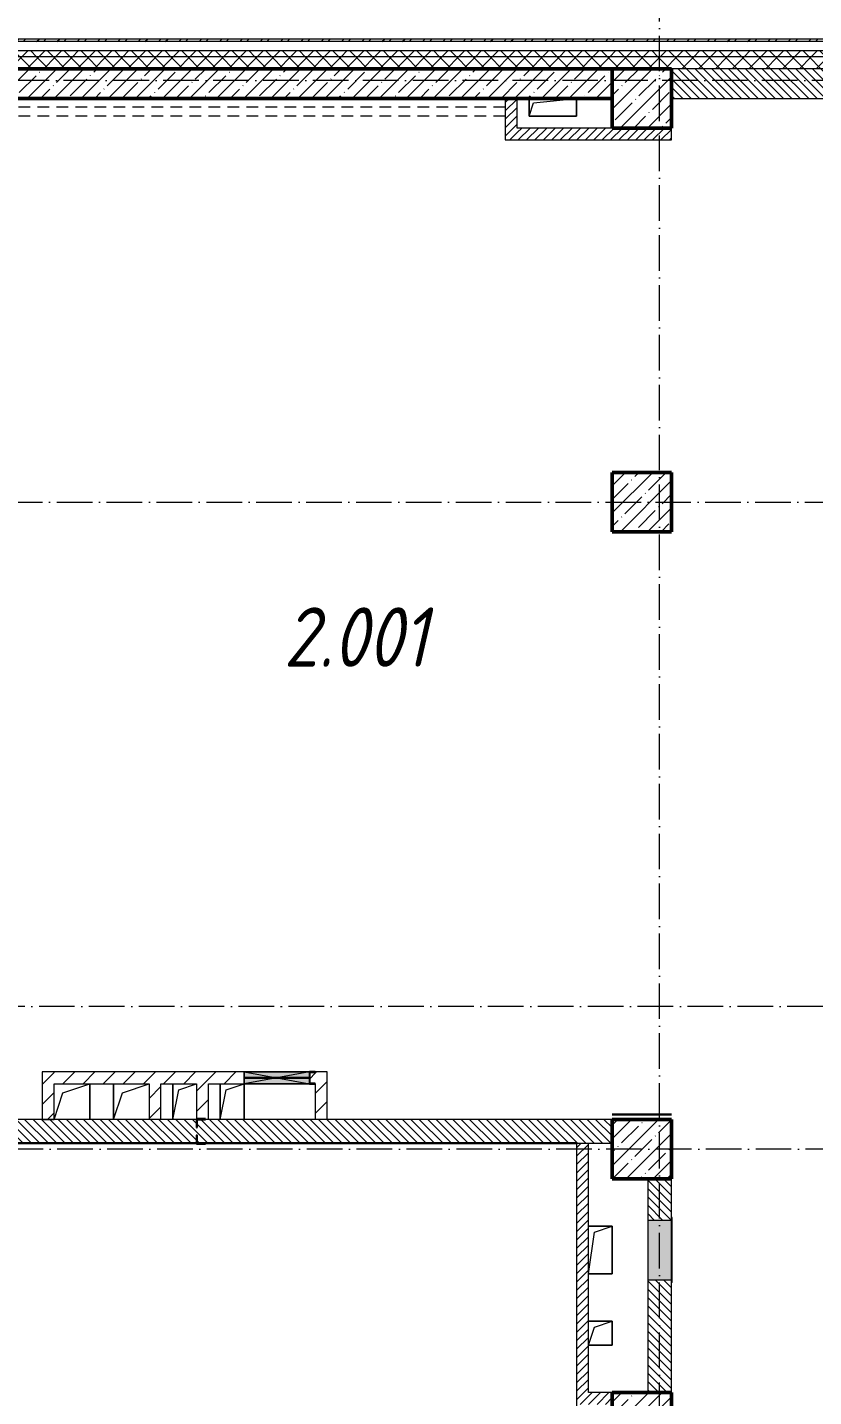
# Model space of a CAD drawing. Header units: millimetres. Extents: x -213536 to 1564669, y -45299 to 942238.
# Drawn here: x 544408 to 551029, y 646041 to 657573 of the extents above; entities that cross this region are included whole.
import ezdxf

# ---------------------------------------------------------------- set-up
doc = ezdxf.new("R2010")
doc.units = ezdxf.units.MM
doc.linetypes.add('200_ШТРИХ_ш1п0_6_', pattern=[160, 100, -60])
doc.linetypes.add('50_200_ШТРИХ_1Т_ш5_п1_п1_', pattern=[700, 500, -100, 0, -100])
for name, color, linetype, lineweight in [('2.4) ПГП вычит ЖБбалки 0.4 м -', 24, 'Continuous', 30), ('3.1) ЖБ окна 1.2 м', 102, 'Continuous', 30), ('5) Швы', 2, 'Continuous', 30), ('6) Мини окна 0.4 -', 10, 'Continuous', 30), ('A-DETL-____-OTLN-3', 7, '200_ШТРИХ_ш1п0_6_', 9), ('A-DETL-GENF-OTLN', 7, 'Continuous', 9), ('A-FLOR-____-OTLN', 7, 'Continuous', 9), ('A-GENM-____-MCUT', 7, 'Continuous', 25), ('A-GENM-____-OTLN', 7, 'Continuous', 9), ('A-GENM-____-OTLN-1', 7, 'Continuous', 25), ('A-GLAZ-____-OTLN', 7, 'Continuous', 9), ('A-WALL-____-MCUT', 7, 'Continuous', 13), ('A-WALL-____-MCUT-1', 7, 'Continuous', 9), ('A-WALL-____-MCUT-2', 7, 'Continuous', 50), ('A-WALL-____-PATT-1', 7, 'Continuous', 9), ('A-WALL-FNSH-MCUT-1', 7, 'Continuous', 9), ('S-COLS-____-MCUT', 7, 'Continuous', 50), ('S-COLS-____-OTLN', 7, 'Continuous', 9), ('S-GRID-____-OTLN-1', 7, '50_200_ШТРИХ_1Т_ш5_п1_п1_', 9), ('Марки помещений', 7, 'Continuous', 9)]:
    doc.layers.add(name, color=color, linetype=linetype, lineweight=lineweight)
doc.layers.add('A-GLAZ-____-OTLN-1', color=7, linetype='Continuous', lineweight=9, true_color=0xc0c0c0)
doc.styles.add('ISOCPEUR_I_2', font='isocpeui.ttf', dxfattribs={"width": 0.85, "height": 2.3})
pattern_1 = [(135, (544282.637, 571544.04), (-35.35534, -35.35534), [])]
pattern_2 = [(45, (544282.64, 571544.04), (-114.04925, 114.04925), []), (45, (544396.69, 571544.04), (-114.04925, 114.04925), [201.612, -40.322, 3.353, -36.97])]
pattern_3 = [(45, (544282.637, 571544.04), (-35.35534, 35.35534), [])]
pattern_4 = [(45, (544282.64, 571544.04), (-70.71068, 70.71068), []), (135, (544282.64, 571544.04), (-70.71068, -70.71068), [])]
pattern_5 = [(45, (544282.64, 571544.04), (-84.85281, 84.85281), [])]

# ---------------------------------------------------------------- blocks, each defined once
blk = doc.blocks.new('BSC_Колонна _Прямоугольная - 500х500-V26-АР1_План отверстий 2 этажа в осях 1-64_Ю-ЯЯ')
at = {"layer": 'S-COLS-____-OTLN'}
h = blk.add_hatch(dxfattribs=at)
h.set_pattern_fill('FP_35', color=256, style=0, pattern_type=2)
h.set_pattern_definition([(45, (-5300, -76581.04), (-114.04925, 114.04925), []), (45, (-5185.95, -76581.04), (-114.04925, 114.04925), [201.613, -40.323, 3.353, -36.97])])
h.paths.add_polyline_path([(-250, -250), (250, -250), (250, 250), (-250, 250)], flags=0)
at = {"layer": 'S-COLS-____-MCUT'}
for p, q in [((250, 250), (-250, 250)), ((-250, 250), (-250, -250)), ((250, -250), (250, 250)), ((-250, -250), (250, -250))]:
    blk.add_line(p, q, dxfattribs=at)
blk = doc.blocks.new('BSC_Колонна _Прямоугольная - 500х500-V56-АР1_План отверстий 2 этажа в осях 1-64_Ю-ЯЯ')
at = {"layer": 'S-COLS-____-OTLN'}
h = blk.add_hatch(dxfattribs=at)
h.set_pattern_fill('FP_67', color=256, style=0, pattern_type=2)
h.set_pattern_definition([(45, (-5300, -82031.04), (-114.04925, 114.04925), []), (45, (-5185.95, -82031.04), (-114.04925, 114.04925), [201.613, -40.323, 3.353, -36.97])])
h.paths.add_polyline_path([(-250, -250), (250, -250), (250, 250), (-250, 250)], flags=0)
at = {"layer": 'S-COLS-____-MCUT'}
for p, q in [((250, 250), (-250, 250)), ((-250, 250), (-250, -250)), ((250, -250), (250, 250)), ((-250, -250), (250, -250))]:
    blk.add_line(p, q, dxfattribs=at)
blk = doc.blocks.new('BSC_Колонна _Прямоугольная - 500х1500-25984399-АР1_План отверстий 2 этажа в осях 1-64_Ю-ЯЯ')
at = {"layer": 'S-COLS-____-OTLN'}
h = blk.add_hatch(dxfattribs=at)
h.set_pattern_fill('FP_161', color=256, style=0, pattern_type=2)
h.set_pattern_definition([(45, (-5300, -73781.04), (-114.04925, 114.04925), []), (45, (-5185.95, -73781.04), (-114.04925, 114.04925), [201.613, -40.323, 3.353, -36.97])])
h.paths.add_polyline_path([(-250, -750), (250, -750), (250, 750), (-250, 750), (-250, -412)], flags=0)
at = {"layer": 'S-COLS-____-MCUT'}
for p, q in [((250, 750), (-250, 750)), ((-250, 750), (-250, -750)), ((250, -750), (250, 750)), ((-250, -750), (250, -750))]:
    blk.add_line(p, q, dxfattribs=at)
blk = doc.blocks.new('Фахверк_СКБ_Уголок - 200_3550-28187522-АР1_План отверстий 2 этажа в осях 1-64_Ю-ЯЯ')
at = {"layer": 'A-GENM-____-MCUT'}
for p, q in [((125, 156), (50, 156)), ((50, 156), (50, 150)), ((50, 150), (119, 150)), ((119, 150), (119, 81)), ((125, 81), (125, 156)), ((119, 81), (125, 81)), ((125, 19), (119, 19)), ((119, 19), (119, -50)), ((125, -56), (125, 19)), ((119, -50), (50, -50)), ((50, -50), (50, -56)), ((50, -56), (125, -56))]:
    blk.add_line(p, q, dxfattribs=at)
blk = doc.blocks.new('AR_Отверстие прямоугольное _в плите_ - AR_Отверстие прямоугольное _в плите_-30458127-АР1_План отверстий 2 этажа в осях 1-64_Ю-ЯЯ')
at = {"layer": 'A-GENM-____-OTLN'}
for p, q in [((100, 100), (-100, 100)), ((-100, -100), (-50, 50)), ((-50, 50), (100, 100)), ((100, -100), (100, 100)), ((-100, -100), (100, -100))]:
    blk.add_line(p, q, dxfattribs=at)
blk = doc.blocks.new('AR_Отверстие прямоугольное _в плите_ - AR_Отверстие прямоугольное _в плите_-30459225-АР1_План отверстий 2 этажа в осях 1-64_Ю-ЯЯ')
at = {"layer": 'A-GENM-____-OTLN'}
for p, q in [((-200, 75), (-200, -75)), ((-200, -75), (-163, 37)), ((-163, 37), (200, 75)), ((200, -75), (200, 75)), ((-200, -75), (200, -75))]:
    blk.add_line(p, q, dxfattribs=at)
blk = doc.blocks.new('AR_Отверстие прямоугольное _в плите_ - AR_Отверстие прямоугольное _в плите_-30229368-АР1_План отверстий 2 этажа в осях 1-64_Ю-ЯЯ')
at = {"layer": 'A-GENM-____-OTLN'}
for p, q in [((100, 200), (-100, 200)), ((-100, -200), (-50, 150)), ((-50, 150), (100, 200)), ((100, -200), (100, 200)), ((-100, -200), (100, -200))]:
    blk.add_line(p, q, dxfattribs=at)
blk = doc.blocks.new('AR_Отверстие прямоугольное _в плите_ - AR_Отверстие прямоугольное _в плите_-30512088-АР1_План отверстий 2 этажа в осях 1-64_Ю-ЯЯ')
at = {"layer": 'A-GENM-____-OTLN'}
for p, q in [((-100, 150), (-100, -150)), ((-50, 100), (100, 150)), ((-100, -150), (-50, 100))]:
    blk.add_line(p, q, dxfattribs=at)
blk = doc.blocks.new('AR_Отверстие прямоугольное _в плите_ - AR_Отверстие прямоугольное _в плите_-V189-АР1_План отверстий 2 этажа в осях 1-64_Ю-ЯЯ')
at = {"layer": 'A-GENM-____-OTLN'}
for p, q in [((-100, 150), (-100, -150)), ((-50, 100), (100, 150)), ((100, -150), (100, 150)), ((-100, -150), (-50, 100))]:
    blk.add_line(p, q, dxfattribs=at)
blk = doc.blocks.new('AR_Отверстие прямоугольное _в плите_ - AR_Отверстие прямоугольное _в плите_-V190-АР1_План отверстий 2 этажа в осях 1-64_Ю-ЯЯ')
at = {"layer": 'A-GENM-____-OTLN'}
for p, q in [((-150, 150), (-150, -150)), ((-75, 75), (150, 150)), ((-150, -150), (-75, 75))]:
    blk.add_line(p, q, dxfattribs=at)
blk = doc.blocks.new('AR_Отверстие прямоугольное _в плите_ - AR_Отверстие прямоугольное _в плите_-V191-АР1_План отверстий 2 этажа в осях 1-64_Ю-ЯЯ')
at = {"layer": 'A-GENM-____-OTLN'}
for p, q in [((-75, 75), (150, 150)), ((150, -150), (150, 150)), ((-150, -150), (-75, 75))]:
    blk.add_line(p, q, dxfattribs=at)
blk = doc.blocks.new('AR_Отверстие Ниша - Лючок-32401324-АР1_План отверстий 2 этажа в осях 1-64_Ю-ЯЯ')
at = {"layer": 'A-GLAZ-____-OTLN'}
blk.add_hatch(color=256, dxfattribs=at).paths.add_polyline_path([(-250, -100), (250, -100), (250, 100), (-250, 100)], flags=0)
for p, q in [((250, 100), (-250, 100)), ((-250, 100), (-250, -100)), ((250, -100), (250, 100)), ((-250, -100), (250, -100))]:
    blk.add_line(p, q, dxfattribs=at)
blk = doc.blocks.new('Л_Общий_Лючок - Лючок-29683801-АР1_План отверстий 2 этажа в осях 1-64_Ю-ЯЯ')
at = {"layer": 'A-GLAZ-____-OTLN-1'}
blk.add_hatch(color=256, dxfattribs=at).paths.add_polyline_path([(-24, 0), (524, 0), (524, 6), (-24, 6)], flags=0)
at = {"layer": 'A-GLAZ-____-OTLN'}
for p, q in [((524, 6), (-24, 6)), ((-24, 6), (-24, 0)), ((524, 6), (524, 0))]:
    blk.add_line(p, q, dxfattribs=at)
blk = doc.blocks.new('AR_Отверстие прямоугольное _в стене_ - AR_Отверстие прямоугольное _в стене__ОВ-36794636-АР1_План отверстий 2 этажа в осях 1-64_Ю-ЯЯ')
at = {"layer": 'A-GLAZ-____-OTLN'}
blk.add_hatch(color=256, dxfattribs=at).paths.add_polyline_path([(275, -50), (275, 50), (-275, 50), (-275, -50)], flags=0)
at = {"layer": 'A-DETL-GENF-OTLN'}
for p, q in [((-275, -50), (-275, 50)), ((-275, 50), (275, 50)), ((275, 50), (-275, -50)), ((-275, 50), (275, -50)), ((275, 50), (-275, 50)), ((-275, 50), (-275, -50)), ((275, -50), (-275, -50)), ((-275, -50), (275, -50))]:
    blk.add_line(p, q, dxfattribs=at)
blk = doc.blocks.new('154_Фахверк_СКБ_Швеллер - Тип_100_3960_зеркало-36793856-АР1_План отверстий 2 этажа в осях 1-64_Ю-ЯЯ')
at = {"layer": 'A-GENM-____-MCUT'}
for p, q in [((175, 50), (125, 50)), ((125, 50), (125, -50)), ((128, 47), (175, 47)), ((128, -47), (128, 47)), ((175, 47), (175, 50)), ((125, -50), (175, -50)), ((175, -47), (128, -47)), ((175, -50), (175, -47))]:
    blk.add_line(p, q, dxfattribs=at)
blk = doc.blocks.new('2этаж')
at = {"layer": 'S-GRID-____-OTLN-1', "color": 251, "ltscale": 0.6, "true_color": 0x636466}
for p, q in [((-10141.7, 511907.5), (-10141.7, 549908.8)), ((88482.7, 544597), (-20260.4, 544597)), ((-20260.4, 541047), (88482.7, 541047)), ((31562.9, 536797), (-20260.4, 536797)), ((17013.3, 535597), (-20260.4, 535597))]:
    blk.add_line(p, q, dxfattribs=at)

msp = doc.modelspace()

# ---------------------------------------------------------------- hatches: boundary and pattern name
at = {"layer": 'A-WALL-____-PATT-1'}
h = msp.add_hatch(dxfattribs=at)
h.set_pattern_fill('FP_3', color=256, style=0, pattern_type=2)
h.set_pattern_definition([(45, (544282.64, 571544.04), (-85.53659, 85.53659), []), (45, (544339.66, 571544.04), (-85.53659, 85.53659), [])])
h.paths.add_polyline_path([(568150.1, 657455.1), (568150.1, 657475.1), (564412.6, 657475.1), (564412.6, 657455.1), (568128.7, 657455.1)], flags=0)
h.paths.add_polyline_path([(554912.6, 657455.1), (554912.6, 657475.1), (541602.6, 657475.1), (541602.6, 657455.1), (554872.5, 657455.1)], flags=0)
h = msp.add_hatch(dxfattribs=at)
h.set_pattern_fill('FP_1', color=256, style=0, pattern_type=2)
h.set_pattern_definition(pattern_4)
h.paths.add_polyline_path([(564412.6, 657325.1), (567982.6, 657325.1), (567982.6, 657375.1), (564412.6, 657375.1)], flags=0)
h.paths.add_polyline_path([(554872.5, 657325.1), (554912.6, 657325.1), (554912.6, 657375.1), (541832.6, 657375.1), (541832.6, 657325.1), (551337.5, 657325.1)], flags=0)
h = msp.add_hatch(dxfattribs=at)
h.set_pattern_fill('FP_1', color=256, style=0, pattern_type=2)
h.set_pattern_definition(pattern_4)
h.paths.add_polyline_path([(567282.6, 657225.1), (567982.6, 657225.1), (567982.6, 657325.1), (564412.6, 657325.1), (564412.6, 657231.1), (564487.6, 657231.1), (564487.6, 657225.1), (567245, 657225.1)], flags=0)
h.paths.add_polyline_path([(554182.6, 657225.1), (554837.6, 657225.1), (554837.6, 657231.1), (554912.6, 657231.1), (554912.6, 657325.1), (541832.6, 657325.1), (541832.6, 657225.1), (553682.6, 657225.1)], flags=0)
h = msp.add_hatch(dxfattribs=at)
h.set_pattern_fill('FP_13', color=256, style=0, pattern_type=2)
h.set_pattern_definition(pattern_2)
h.paths.add_polyline_path([(548532.6, 656975.1), (549332.6, 656975.1), (549332.6, 657225.1), (542332.6, 657225.1), (542332.6, 656975.1), (548432.6, 656975.1)], flags=0)
h = msp.add_hatch(dxfattribs=at)
h.set_pattern_fill('FP_6', color=256, style=0, pattern_type=2)
h.set_pattern_definition(pattern_1)
h.paths.add_polyline_path([(549832.6, 656975.1), (551382.6, 656975.1), (551382.6, 657225.1), (549832.6, 657225.1)], flags=0)
h = msp.add_hatch(dxfattribs=at)
h.set_pattern_fill('FP_5', color=256, style=0, pattern_type=2)
h.set_pattern_definition(pattern_3)
h.paths.add_polyline_path([(548532.6, 656625.1), (548532.6, 656975.1), (548432.6, 656975.1), (548432.6, 656625.1)], flags=0)
h = msp.add_hatch(dxfattribs=at)
h.set_pattern_fill('FP_5', color=256, style=0, pattern_type=2)
h.set_pattern_definition(pattern_3)
h.paths.add_polyline_path([(549832.6, 656625.1), (549832.6, 656725.1), (548532.6, 656725.1), (548532.6, 656625.1)], flags=0)
h = msp.add_hatch(dxfattribs=at)
h.set_pattern_fill('FP_4', color=256, style=0, pattern_type=2)
h.set_pattern_definition(pattern_5)
h.paths.add_polyline_path([(544632.6, 648375.1), (544632.6, 648775.1), (544532.6, 648775.1), (544532.6, 648375.1)], flags=0)
h = msp.add_hatch(dxfattribs=at)
h.set_pattern_fill('FP_4', color=256, style=0, pattern_type=2)
h.set_pattern_definition(pattern_5)
h.paths.add_polyline_path([(545932.6, 648675.1), (546232.6, 648675.1), (546232.6, 648775.1), (544632.6, 648775.1), (544632.6, 648675.1), (545832.6, 648675.1)], flags=0)
h.paths.add_polyline_path([(546785.6, 648678.1), (546832.6, 648678.1), (546832.6, 648772.1), (546785.6, 648772.1), (546785.6, 648769.9)], flags=0)
h = msp.add_hatch(dxfattribs=at)
h.set_pattern_fill('FP_4', color=256, style=0, pattern_type=2)
h.set_pattern_definition(pattern_5)
h.paths.add_polyline_path([(546832.6, 648375.1), (546932.6, 648375.1), (546932.6, 648775.1), (546832.6, 648775.1), (546832.6, 648675.1)], flags=0)
h = msp.add_hatch(dxfattribs=at)
h.set_pattern_fill('FP_4', color=256, style=0, pattern_type=2)
h.set_pattern_definition(pattern_5)
h.paths.add_polyline_path([(545532.6, 648375.1), (545532.6, 648675.1), (545432.6, 648675.1), (545432.6, 648375.1)], flags=0)
h = msp.add_hatch(dxfattribs=at)
h.set_pattern_fill('FP_4', color=256, style=0, pattern_type=2)
h.set_pattern_definition(pattern_5)
h.paths.add_polyline_path([(545907.6, 648375.1), (545932.6, 648375.1), (545932.6, 648675.1), (545832.6, 648675.1), (545832.6, 648381.1), (545907.6, 648381.1)], flags=0)
h = msp.add_hatch(dxfattribs=at)
h.set_pattern_fill('FP_6', color=256, style=0, pattern_type=2)
h.set_pattern_definition(pattern_1)
h.paths.add_polyline_path([(549332.6, 648175.1), (549332.6, 648375.1), (545838.6, 648375.1), (545838.6, 648306.1), (545832.6, 648306.1), (545832.6, 648375.1), (542332.6, 648375.1), (542332.6, 648175.1), (545832.6, 648175.1), (545832.6, 648244.1), (545838.6, 648244.1), (545838.6, 648175.1), (547802.5, 648175.1)], flags=0)
h = msp.add_hatch(dxfattribs=at)
h.set_pattern_fill('FP_5', color=256, style=0, pattern_type=2)
h.set_pattern_definition(pattern_3)
h.paths.add_polyline_path([(549132.6, 645975.1), (549132.6, 648175.1), (549032.6, 648175.1), (549032.6, 645975.1)], flags=0)
h = msp.add_hatch(dxfattribs=at)
h.set_pattern_fill('FP_6', color=256, style=0, pattern_type=2)
h.set_pattern_definition(pattern_1)
h.paths.add_polyline_path([(549632.6, 646075.1), (549832.6, 646075.1), (549832.6, 647025.1), (549632.6, 647025.1)], flags=0)
h.paths.add_polyline_path([(549632.6, 647525.1), (549832.6, 647525.1), (549832.6, 647875.1), (549632.6, 647875.1)], flags=0)
h = msp.add_hatch(dxfattribs=at)
h.set_pattern_fill('FP_5', color=256, style=0, pattern_type=2)
h.set_pattern_definition(pattern_3)
h.paths.add_polyline_path([(549332.6, 645975.1), (549332.6, 646075.1), (549132.6, 646075.1), (549132.6, 645975.1)], flags=0)
at = {"layer": 'S-COLS-____-OTLN'}
h = msp.add_hatch(dxfattribs=at)
h.set_pattern_fill('FP_13', color=256, style=0, pattern_type=2)
h.set_pattern_definition(pattern_2)
h.paths.add_polyline_path([(549832.6, 656725.1), (549832.6, 657225.1), (549332.6, 657225.1), (549332.6, 656725.1)], flags=0)

# ---------------------------------------------------------------- linework, layer by layer
at = {"layer": '2.4) ПГП вычит ЖБбалки 0.4 м -'}
msp.add_lwpolyline([(542332.6, 648175.1), (549032.6, 648175.1)], dxfattribs=at)
at = {"layer": '5) Швы'}
msp.add_lwpolyline([(549332.6, 648416.2), (549832.6, 648416.2)], dxfattribs=at)
at = {"layer": '6) Мини окна 0.4 -'}
msp.add_lwpolyline([(546232.6, 648725.1), (546785.6, 648725.1)], dxfattribs=at)
at = {"layer": 'A-DETL-____-OTLN-3'}
for p, q in [((548432.6, 656900.1), (542332.6, 656900.1)), ((548432.6, 656825.1), (542332.6, 656825.1))]:
    msp.add_line(p, q, dxfattribs=at)
at = {"layer": 'A-FLOR-____-OTLN'}
for p, q in [((548632.6, 656825.1), (548632.6, 656975.1)), ((549032.6, 656975.1), (549032.6, 656825.1)), ((549032.6, 656825.1), (548632.6, 656825.1)), ((544932.6, 648675.1), (544932.6, 648375.1)), ((545132.6, 648375.1), (545132.6, 648675.1)), ((545632.6, 648375.1), (545632.6, 648675.1)), ((546032.6, 648375.1), (546032.6, 648675.1)), ((546232.6, 648675.1), (546232.6, 648375.1)), ((549132.6, 647475.1), (549332.6, 647475.1)), ((549332.6, 647475.1), (549332.6, 647075.1)), ((549332.6, 647075.1), (549132.6, 647075.1)), ((549132.6, 646675.1), (549332.6, 646675.1)), ((549332.6, 646675.1), (549332.6, 646475.1)), ((549332.6, 646475.1), (549132.6, 646475.1))]:
    msp.add_line(p, q, dxfattribs=at)
at = {"layer": 'A-WALL-____-MCUT'}
for p, q in [((554912.6, 657455.1), (541602.6, 657455.1)), ((551382.6, 657225.1), (549332.6, 657225.1)), ((549832.6, 657225.1), (549832.6, 656975.1)), ((549832.6, 656975.1), (551382.6, 656975.1)), ((545832.6, 648375.1), (542332.6, 648375.1)), ((549332.6, 648375.1), (545907.6, 648375.1)), ((542332.6, 648175.1), (545832.6, 648175.1)), ((545907.6, 648175.1), (549332.6, 648175.1)), ((549632.6, 647875.1), (549632.6, 647525.1)), ((549832.6, 647525.1), (549832.6, 647875.1)), ((549632.6, 647025.1), (549632.6, 646075.1)), ((549832.6, 646075.1), (549832.6, 647025.1))]:
    msp.add_line(p, q, dxfattribs=at)
at = {"layer": 'A-WALL-____-MCUT-1'}
for p, q in [((554912.6, 657375.1), (541832.6, 657375.1)), ((554912.6, 657325.1), (541832.6, 657325.1))]:
    msp.add_line(p, q, dxfattribs=at)
at = {"layer": 'A-WALL-____-MCUT-2'}
for p, q in [((549332.6, 657225.1), (542332.6, 657225.1)), ((549332.6, 656975.1), (549332.6, 657225.1)), ((542332.6, 656975.1), (549332.6, 656975.1))]:
    msp.add_line(p, q, dxfattribs=at)
at = {"layer": 'A-WALL-FNSH-MCUT-1'}
for p, q in [((554912.6, 657475.1), (541582.6, 657475.1)), ((548432.6, 656975.1), (548432.6, 656625.1)), ((548532.6, 656725.1), (548532.6, 656975.1)), ((549832.6, 656725.1), (548532.6, 656725.1)), ((549832.6, 656625.1), (549832.6, 656725.1)), ((548432.6, 656625.1), (549832.6, 656625.1)), ((544532.6, 648775.1), (544532.6, 648375.1)), ((546232.6, 648775.1), (544532.6, 648775.1)), ((546932.6, 648775.1), (546832.6, 648775.1)), ((546932.6, 648375.1), (546932.6, 648775.1)), ((544632.6, 648375.1), (544632.6, 648675.1)), ((544632.6, 648675.1), (545432.6, 648675.1)), ((545432.6, 648675.1), (545432.6, 648375.1)), ((545532.6, 648675.1), (545832.6, 648675.1)), ((545532.6, 648375.1), (545532.6, 648675.1)), ((545832.6, 648675.1), (545832.6, 648381.1)), ((545932.6, 648675.1), (546232.6, 648675.1)), ((545932.6, 648375.1), (545932.6, 648675.1)), ((546832.6, 648675.1), (546832.6, 648375.1)), ((544532.6, 648375.1), (544632.6, 648375.1)), ((549032.6, 648175.1), (549032.6, 644375.1)), ((549132.6, 646075.1), (549132.6, 648175.1)), ((549332.6, 646075.1), (549132.6, 646075.1))]:
    msp.add_line(p, q, dxfattribs=at)
at = {"layer": 'S-COLS-____-MCUT'}
for p, q in [((549832.6, 657225.1), (549332.6, 657225.1)), ((549332.6, 657225.1), (549332.6, 656725.1)), ((549832.6, 656725.1), (549832.6, 657225.1)), ((549332.6, 656725.1), (549832.6, 656725.1))]:
    msp.add_line(p, q, dxfattribs=at)

# ---------------------------------------------------------------- block references
at = {"layer": '3.1) ЖБ окна 1.2 м'}
msp.add_blockref('2этаж', (559874.3, 112528.1), dxfattribs=at)
at = {"layer": 'A-GENM-____-OTLN'}
for name, p in [('AR_Отверстие прямоугольное _в плите_ - AR_Отверстие прямоугольное _в плите_-30459225-АР1_План отверстий 2 этажа в осях 1-64_Ю-ЯЯ', (548832.6, 656900.1)), ('AR_Отверстие прямоугольное _в плите_ - AR_Отверстие прямоугольное _в плите_-V191-АР1_План отверстий 2 этажа в осях 1-64_Ю-ЯЯ', (544782.6, 648525.1)), ('AR_Отверстие прямоугольное _в плите_ - AR_Отверстие прямоугольное _в плите_-V190-АР1_План отверстий 2 этажа в осях 1-64_Ю-ЯЯ', (545282.6, 648525.1)), ('AR_Отверстие прямоугольное _в плите_ - AR_Отверстие прямоугольное _в плите_-30512088-АР1_План отверстий 2 этажа в осях 1-64_Ю-ЯЯ', (545732.6, 648525.1)), ('AR_Отверстие прямоугольное _в плите_ - AR_Отверстие прямоугольное _в плите_-V189-АР1_План отверстий 2 этажа в осях 1-64_Ю-ЯЯ', (546132.6, 648525.1)), ('AR_Отверстие прямоугольное _в плите_ - AR_Отверстие прямоугольное _в плите_-30229368-АР1_План отверстий 2 этажа в осях 1-64_Ю-ЯЯ', (549232.6, 647275.1)), ('AR_Отверстие прямоугольное _в плите_ - AR_Отверстие прямоугольное _в плите_-30458127-АР1_План отверстий 2 этажа в осях 1-64_Ю-ЯЯ', (549232.6, 646575.1))]:
    msp.add_blockref(name, p, dxfattribs=at)
at = {"layer": 'A-GENM-____-OTLN-1'}
msp.add_blockref('154_Фахверк_СКБ_Швеллер - Тип_100_3960_зеркало-36793856-АР1_План отверстий 2 этажа в осях 1-64_Ю-ЯЯ', (546657.6, 648725.1), dxfattribs=at)
at = {"layer": 'A-GENM-____-OTLN-1', "rotation": 180}
msp.add_blockref('Фахверк_СКБ_Уголок - 200_3550-28187522-АР1_План отверстий 2 этажа в осях 1-64_Ю-ЯЯ', (545957.6, 648325.1), dxfattribs=at)
at = {"layer": 'A-GLAZ-____-OTLN'}
msp.add_blockref('AR_Отверстие прямоугольное _в стене_ - AR_Отверстие прямоугольное _в стене__ОВ-36794636-АР1_План отверстий 2 этажа в осях 1-64_Ю-ЯЯ', (546507.6, 648725.1), dxfattribs=at)
for name, p, rotation in [('AR_Отверстие Ниша - Лючок-32401324-АР1_План отверстий 2 этажа в осях 1-64_Ю-ЯЯ', (549732.6, 647275.1), 89.99999999999991), ('Л_Общий_Лючок - Лючок-29683801-АР1_План отверстий 2 этажа в осях 1-64_Ю-ЯЯ', (549832.6, 647525.1), 269.9999999999999)]:
    msp.add_blockref(name, p, dxfattribs=dict(at, rotation=rotation))
at = {"layer": 'S-COLS-____-OTLN'}
for name, p in [('BSC_Колонна _Прямоугольная - 500х500-V56-АР1_План отверстий 2 этажа в осях 1-64_Ю-ЯЯ', (549582.6, 653575.1)), ('BSC_Колонна _Прямоугольная - 500х500-V26-АР1_План отверстий 2 этажа в осях 1-64_Ю-ЯЯ', (549582.6, 648125.1)), ('BSC_Колонна _Прямоугольная - 500х1500-25984399-АР1_План отверстий 2 этажа в осях 1-64_Ю-ЯЯ', (549582.6, 645325.1))]:
    msp.add_blockref(name, p, dxfattribs=at)

# ---------------------------------------------------------------- texts
at = {"layer": 'Марки помещений', "insert": (546566.2, 652688.2), "char_height": 500, "width": 737.552, "attachment_point": 1, "style": 'ISOCPEUR_I_2'}
msp.add_mtext('2.001', dxfattribs=at)

doc.saveas('drawing.dxf')
